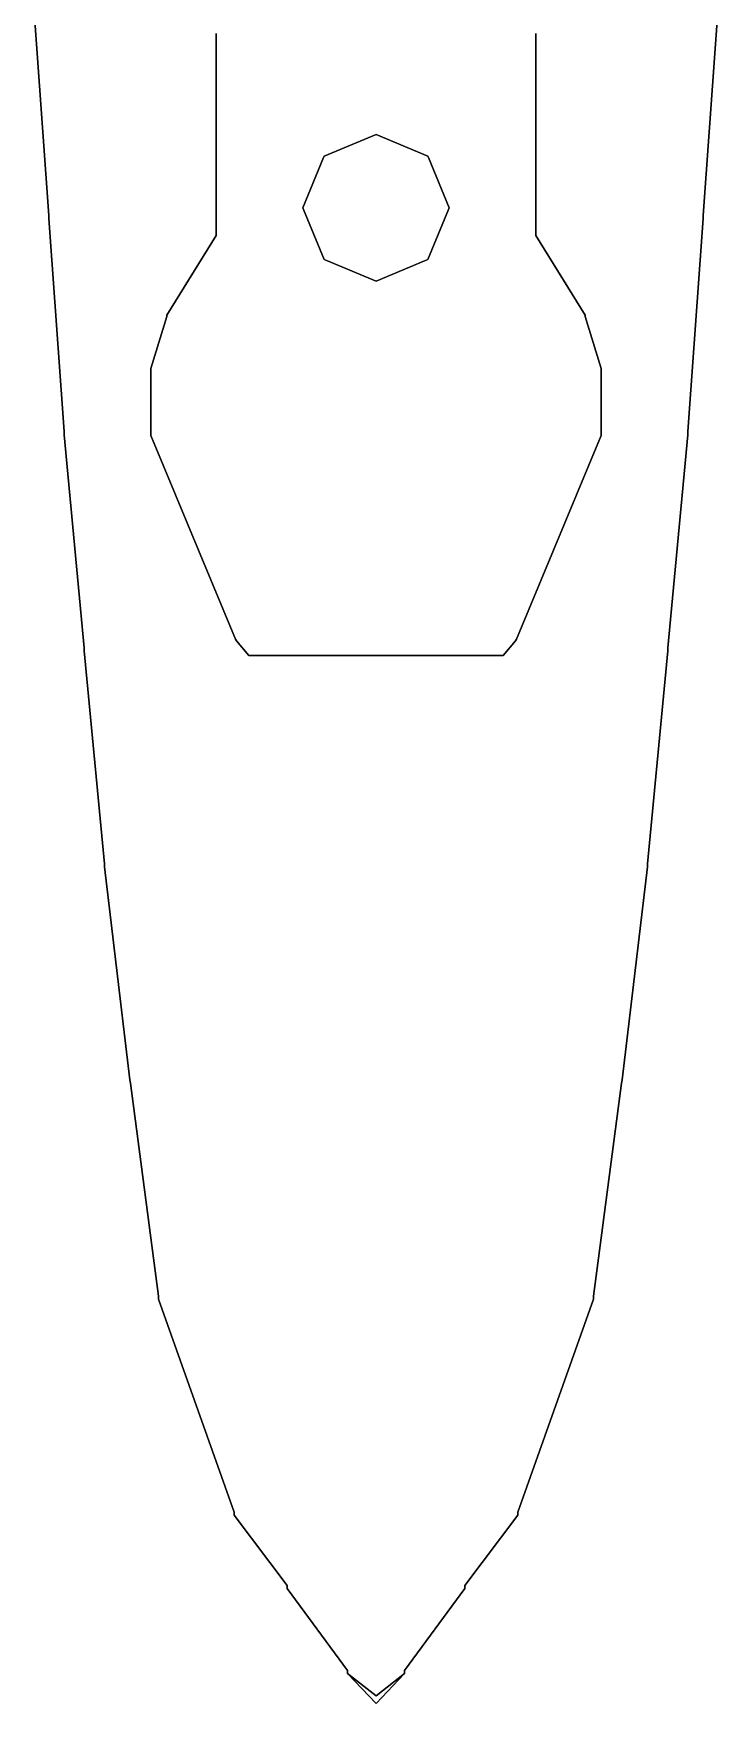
# Model space of a CAD drawing. Extents: x -5 to 5, y -54 to 54.
# Drawn here: x -4.44 to 4.44, y -53.55 to -31.91 of the extents above; entities that cross this region are included whole.
import ezdxf

# ---------------------------------------------------------------- set-up
doc = ezdxf.new("R2010")
doc.units = 0
doc.layers.add('RAILINGS', color=6, linetype='CONTINUOUS')

msp = doc.modelspace()

# ---------------------------------------------------------------- linework, layer by layer
at = {"layer": 'RAILINGS'}
for points in [[(-4.24, -34.27, 3.67), (-4.24, -34.27, 3.71), (-4.44, -31.51, 3.71), (-4.44, -31.51, 3.67)], [(-4.44, -31.51, 3.67), (-4.44, -31.51, 3.71), (-4.24, -34.27, 3.71), (-4.24, -34.27, 3.67)], [(-4.24, -34.27, 3.26), (-4.24, -34.27, 3.3), (-4.44, -31.51, 3.3), (-4.44, -31.51, 3.26)], [(-4.44, -31.51, 3.26), (-4.44, -31.51, 3.3), (-4.24, -34.27, 3.3), (-4.24, -34.27, 3.26)], [(4.44, -31.51, 3.26), (4.44, -31.51, 3.3), (4.24, -34.27, 3.3), (4.24, -34.27, 3.26)], [(4.24, -34.27, 3.26), (4.24, -34.27, 3.3), (4.44, -31.51, 3.3), (4.44, -31.51, 3.26)], [(4.24, -34.27, 3.67), (4.24, -34.27, 3.71), (4.44, -31.51, 3.71), (4.44, -31.51, 3.67)], [(4.44, -31.51, 3.67), (4.44, -31.51, 3.71), (4.24, -34.27, 3.71), (4.24, -34.27, 3.67)], [(-2.07, -31.91, 5.89), (-2.07, -31.93, 5.89), (-2.07, -31.93, 4.99), (-2.07, -31.91, 4.99)], [(-2.07, -31.91, 4.99), (-2.07, -31.93, 4.99), (-2.07, -31.93, 5.89), (-2.07, -31.91, 5.89)], [(-2.07, -31.93, 5.85), (-2.07, -31.93, 5.89), (-2.07, -34.51, 5.89), (-2.07, -34.51, 5.85)], [(-2.07, -34.51, 5.85), (-2.07, -34.51, 5.89), (-2.07, -31.93, 5.89), (-2.07, -31.93, 5.85)], [(-2.07, -34.51, 5.44), (-2.07, -34.51, 5.48), (-2.07, -31.93, 5.48), (-2.07, -31.93, 5.44)], [(-2.07, -31.93, 5.44), (-2.07, -31.93, 5.48), (-2.07, -34.51, 5.48), (-2.07, -34.51, 5.44)], [(2.07, -31.91, 4.99), (2.07, -31.93, 4.99), (2.07, -31.93, 5.89), (2.07, -31.91, 5.89)], [(2.07, -31.91, 5.89), (2.07, -31.93, 5.89), (2.07, -31.93, 4.99), (2.07, -31.91, 4.99)], [(2.07, -31.93, 5.44), (2.07, -31.93, 5.48), (2.07, -34.51, 5.48), (2.07, -34.51, 5.44)], [(2.07, -34.51, 5.44), (2.07, -34.51, 5.48), (2.07, -31.93, 5.48), (2.07, -31.93, 5.44)], [(2.07, -34.51, 5.85), (2.07, -34.51, 5.89), (2.07, -31.93, 5.89), (2.07, -31.93, 5.85)], [(2.07, -31.93, 5.85), (2.07, -31.93, 5.89), (2.07, -34.51, 5.89), (2.07, -34.51, 5.85)], [(0, -33.22, 10.29), (0, -33.22, 10.33), (-0.67, -33.5, 10.33), (-0.67, -33.5, 10.29)], [(-0.67, -33.5, 10.29), (-0.67, -33.5, 10.33), (0, -33.22, 10.33), (0, -33.22, 10.29)], [(-0.67, -33.5, 9.99), (-0.67, -33.5, 10.03), (0, -33.22, 10.03), (0, -33.22, 9.99)], [(0, -33.22, 9.99), (0, -33.22, 10.03), (-0.67, -33.5, 10.03), (-0.67, -33.5, 9.99)], [(0, -33.22, 9.99), (0, -33.22, 10.03), (0.67, -33.5, 10.03), (0.67, -33.5, 9.99)], [(0.67, -33.5, 9.99), (0.67, -33.5, 10.03), (0, -33.22, 10.03), (0, -33.22, 9.99)], [(0.67, -33.5, 10.29), (0.67, -33.5, 10.33), (0, -33.22, 10.33), (0, -33.22, 10.29)], [(0, -33.22, 10.29), (0, -33.22, 10.33), (0.67, -33.5, 10.33), (0.67, -33.5, 10.29)], [(-0.95, -34.17, 10.29), (-0.95, -34.17, 10.33), (-0.68, -33.52, 10.33), (-0.68, -33.52, 10.29)], [(-0.68, -33.52, 10.29), (-0.68, -33.52, 10.33), (-0.95, -34.17, 10.33), (-0.95, -34.17, 10.29)], [(-0.95, -34.17, 9.99), (-0.95, -34.17, 10.03), (-0.68, -33.52, 10.03), (-0.68, -33.52, 9.99)], [(-0.68, -33.52, 9.99), (-0.68, -33.52, 10.03), (-0.95, -34.17, 10.03), (-0.95, -34.17, 9.99)], [(-0.67, -33.5, 9.43), (-0.68, -33.52, 9.43), (-0.68, -33.52, 10.33), (-0.67, -33.5, 10.33)], [(-0.67, -33.5, 10.33), (-0.68, -33.52, 10.33), (-0.68, -33.52, 9.43), (-0.67, -33.5, 9.43)], [(0.67, -33.5, 10.33), (0.68, -33.52, 10.33), (0.68, -33.52, 9.43), (0.67, -33.5, 9.43)], [(0.67, -33.5, 9.43), (0.68, -33.52, 9.43), (0.68, -33.52, 10.33), (0.67, -33.5, 10.33)], [(0.68, -33.52, 9.99), (0.68, -33.52, 10.03), (0.95, -34.17, 10.03), (0.95, -34.17, 9.99)], [(0.95, -34.17, 9.99), (0.95, -34.17, 10.03), (0.68, -33.52, 10.03), (0.68, -33.52, 9.99)], [(0.95, -34.17, 10.29), (0.95, -34.17, 10.33), (0.68, -33.52, 10.33), (0.68, -33.52, 10.29)], [(0.68, -33.52, 10.29), (0.68, -33.52, 10.33), (0.95, -34.17, 10.33), (0.95, -34.17, 10.29)], [(-0.95, -34.17, 9.43), (-0.94, -34.19, 9.43), (-0.94, -34.19, 10.33), (-0.95, -34.17, 10.33)], [(-0.95, -34.17, 10.33), (-0.94, -34.19, 10.33), (-0.94, -34.19, 9.43), (-0.95, -34.17, 9.43)], [(-0.94, -34.19, 10.29), (-0.94, -34.19, 10.33), (-0.67, -34.84, 10.33), (-0.67, -34.84, 10.29)], [(-0.67, -34.84, 10.29), (-0.67, -34.84, 10.33), (-0.94, -34.19, 10.33), (-0.94, -34.19, 10.29)], [(-0.94, -34.19, 9.99), (-0.94, -34.19, 10.03), (-0.67, -34.84, 10.03), (-0.67, -34.84, 9.99)], [(-0.67, -34.84, 9.99), (-0.67, -34.84, 10.03), (-0.94, -34.19, 10.03), (-0.94, -34.19, 9.99)], [(0.67, -34.84, 9.99), (0.67, -34.84, 10.03), (0.94, -34.19, 10.03), (0.94, -34.19, 9.99)], [(0.94, -34.19, 9.99), (0.94, -34.19, 10.03), (0.67, -34.84, 10.03), (0.67, -34.84, 9.99)], [(0.94, -34.19, 10.29), (0.94, -34.19, 10.33), (0.67, -34.84, 10.33), (0.67, -34.84, 10.29)], [(0.67, -34.84, 10.29), (0.67, -34.84, 10.33), (0.94, -34.19, 10.33), (0.94, -34.19, 10.29)], [(0.95, -34.17, 9.43), (0.94, -34.19, 9.43), (0.94, -34.19, 10.33), (0.95, -34.17, 10.33)], [(0.95, -34.17, 10.33), (0.94, -34.19, 10.33), (0.94, -34.19, 9.43), (0.95, -34.17, 9.43)], [(-4.24, -34.31, 2.81), (-4.24, -34.27, 2.81), (-4.24, -34.27, 3.71), (-4.24, -34.31, 3.71)], [(-4.24, -34.31, 3.71), (-4.24, -34.27, 3.71), (-4.24, -34.27, 2.81), (-4.24, -34.31, 2.81)], [(-4.24, -34.31, 3.67), (-4.24, -34.31, 3.71), (-4.04, -37.07, 3.71), (-4.04, -37.07, 3.67)], [(-4.04, -37.07, 3.67), (-4.04, -37.07, 3.71), (-4.24, -34.31, 3.71), (-4.24, -34.31, 3.67)], [(-4.24, -34.31, 3.26), (-4.24, -34.31, 3.3), (-4.04, -37.07, 3.3), (-4.04, -37.07, 3.26)], [(-4.04, -37.07, 3.26), (-4.04, -37.07, 3.3), (-4.24, -34.31, 3.3), (-4.24, -34.31, 3.26)], [(4.04, -37.07, 3.26), (4.04, -37.07, 3.3), (4.24, -34.31, 3.3), (4.24, -34.31, 3.26)], [(4.24, -34.31, 3.26), (4.24, -34.31, 3.3), (4.04, -37.07, 3.3), (4.04, -37.07, 3.26)], [(4.24, -34.31, 3.67), (4.24, -34.31, 3.71), (4.04, -37.07, 3.71), (4.04, -37.07, 3.67)], [(4.04, -37.07, 3.67), (4.04, -37.07, 3.71), (4.24, -34.31, 3.71), (4.24, -34.31, 3.67)], [(4.24, -34.31, 2.81), (4.24, -34.27, 2.81), (4.24, -34.27, 3.71), (4.24, -34.31, 3.71)], [(4.24, -34.31, 3.71), (4.24, -34.27, 3.71), (4.24, -34.27, 2.81), (4.24, -34.31, 2.81)], [(-2.07, -34.53, 5.85), (-2.07, -34.53, 5.89), (-2.71, -35.56, 5.89), (-2.71, -35.56, 5.85)], [(-2.71, -35.56, 5.85), (-2.71, -35.56, 5.89), (-2.07, -34.53, 5.89), (-2.07, -34.53, 5.85)], [(-2.07, -34.53, 5.44), (-2.07, -34.53, 5.48), (-2.71, -35.56, 5.48), (-2.71, -35.56, 5.44)], [(-2.71, -35.56, 5.44), (-2.71, -35.56, 5.48), (-2.07, -34.53, 5.48), (-2.07, -34.53, 5.44)], [(-2.07, -34.51, 4.99), (-2.07, -34.53, 4.99), (-2.07, -34.53, 5.89), (-2.07, -34.51, 5.89)], [(-2.07, -34.51, 5.89), (-2.07, -34.53, 5.89), (-2.07, -34.53, 4.99), (-2.07, -34.51, 4.99)], [(2.07, -34.51, 4.99), (2.07, -34.53, 4.99), (2.07, -34.53, 5.89), (2.07, -34.51, 5.89)], [(2.07, -34.51, 5.89), (2.07, -34.53, 5.89), (2.07, -34.53, 4.99), (2.07, -34.51, 4.99)], [(2.71, -35.56, 5.44), (2.71, -35.56, 5.48), (2.07, -34.53, 5.48), (2.07, -34.53, 5.44)], [(2.07, -34.53, 5.44), (2.07, -34.53, 5.48), (2.71, -35.56, 5.48), (2.71, -35.56, 5.44)], [(2.07, -34.53, 5.85), (2.07, -34.53, 5.89), (2.71, -35.56, 5.89), (2.71, -35.56, 5.85)], [(2.71, -35.56, 5.85), (2.71, -35.56, 5.89), (2.07, -34.53, 5.89), (2.07, -34.53, 5.85)], [(-0.67, -34.84, 9.43), (-0.65, -34.85, 9.43), (-0.65, -34.85, 10.33), (-0.67, -34.84, 10.33)], [(-0.67, -34.84, 10.33), (-0.65, -34.85, 10.33), (-0.65, -34.85, 9.43), (-0.67, -34.84, 9.43)], [(0.67, -34.84, 10.33), (0.65, -34.85, 10.33), (0.65, -34.85, 9.43), (0.67, -34.84, 9.43)], [(0.67, -34.84, 9.43), (0.65, -34.85, 9.43), (0.65, -34.85, 10.33), (0.67, -34.84, 10.33)], [(-0.65, -34.85, 10.29), (-0.65, -34.85, 10.33), (0, -35.12, 10.33), (0, -35.12, 10.29)], [(0, -35.12, 10.29), (0, -35.12, 10.33), (-0.65, -34.85, 10.33), (-0.65, -34.85, 10.29)], [(0, -35.12, 9.99), (0, -35.12, 10.03), (-0.65, -34.85, 10.03), (-0.65, -34.85, 9.99)], [(-0.65, -34.85, 9.99), (-0.65, -34.85, 10.03), (0, -35.12, 10.03), (0, -35.12, 9.99)], [(0.65, -34.85, 9.99), (0.65, -34.85, 10.03), (0, -35.12, 10.03), (0, -35.12, 9.99)], [(0, -35.12, 9.99), (0, -35.12, 10.03), (0.65, -34.85, 10.03), (0.65, -34.85, 9.99)], [(0, -35.12, 10.29), (0, -35.12, 10.33), (0.65, -34.85, 10.33), (0.65, -34.85, 10.29)], [(0.65, -34.85, 10.29), (0.65, -34.85, 10.33), (0, -35.12, 10.33), (0, -35.12, 10.29)], [(-2.92, -36.25, 5.85), (-2.92, -36.25, 5.89), (-2.71, -35.58, 5.89), (-2.71, -35.58, 5.85)], [(-2.71, -35.58, 5.85), (-2.71, -35.58, 5.89), (-2.92, -36.25, 5.89), (-2.92, -36.25, 5.85)], [(-2.71, -35.58, 5.44), (-2.71, -35.58, 5.48), (-2.92, -36.25, 5.48), (-2.92, -36.25, 5.44)], [(-2.92, -36.25, 5.44), (-2.92, -36.25, 5.48), (-2.71, -35.58, 5.48), (-2.71, -35.58, 5.44)], [(-2.71, -35.56, 4.99), (-2.71, -35.58, 4.99), (-2.71, -35.58, 5.89), (-2.71, -35.56, 5.89)], [(-2.71, -35.56, 5.89), (-2.71, -35.58, 5.89), (-2.71, -35.58, 4.99), (-2.71, -35.56, 4.99)], [(2.71, -35.56, 4.99), (2.71, -35.58, 4.99), (2.71, -35.58, 5.89), (2.71, -35.56, 5.89)], [(2.71, -35.56, 5.89), (2.71, -35.58, 5.89), (2.71, -35.58, 4.99), (2.71, -35.56, 4.99)], [(2.92, -36.25, 5.44), (2.92, -36.25, 5.48), (2.71, -35.58, 5.48), (2.71, -35.58, 5.44)], [(2.71, -35.58, 5.44), (2.71, -35.58, 5.48), (2.92, -36.25, 5.48), (2.92, -36.25, 5.44)], [(2.71, -35.58, 5.85), (2.71, -35.58, 5.89), (2.92, -36.25, 5.89), (2.92, -36.25, 5.85)], [(2.92, -36.25, 5.85), (2.92, -36.25, 5.89), (2.71, -35.58, 5.89), (2.71, -35.58, 5.85)], [(-2.92, -36.25, 4.99), (-2.92, -36.27, 4.99), (-2.92, -36.27, 5.89), (-2.92, -36.25, 5.89)], [(-2.92, -36.25, 5.89), (-2.92, -36.27, 5.89), (-2.92, -36.27, 4.99), (-2.92, -36.25, 4.99)], [(-2.92, -37.1, 5.85), (-2.92, -37.1, 5.89), (-2.92, -36.27, 5.89), (-2.92, -36.27, 5.85)], [(-2.92, -36.27, 5.85), (-2.92, -36.27, 5.89), (-2.92, -37.1, 5.89), (-2.92, -37.1, 5.85)], [(-2.92, -37.1, 5.44), (-2.92, -37.1, 5.48), (-2.92, -36.27, 5.48), (-2.92, -36.27, 5.44)], [(-2.92, -36.27, 5.44), (-2.92, -36.27, 5.48), (-2.92, -37.1, 5.48), (-2.92, -37.1, 5.44)], [(2.92, -36.25, 5.89), (2.92, -36.27, 5.89), (2.92, -36.27, 4.99), (2.92, -36.25, 4.99)], [(2.92, -36.25, 4.99), (2.92, -36.27, 4.99), (2.92, -36.27, 5.89), (2.92, -36.25, 5.89)], [(2.92, -36.27, 5.44), (2.92, -36.27, 5.48), (2.92, -37.1, 5.48), (2.92, -37.1, 5.44)], [(2.92, -37.1, 5.44), (2.92, -37.1, 5.48), (2.92, -36.27, 5.48), (2.92, -36.27, 5.44)], [(2.92, -37.1, 5.85), (2.92, -37.1, 5.89), (2.92, -36.27, 5.89), (2.92, -36.27, 5.85)], [(2.92, -36.27, 5.85), (2.92, -36.27, 5.89), (2.92, -37.1, 5.89), (2.92, -37.1, 5.85)], [(-4.04, -37.11, 3.71), (-4.04, -37.07, 3.71), (-4.04, -37.07, 2.81), (-4.04, -37.11, 2.81)], [(-4.04, -37.11, 2.81), (-4.04, -37.07, 2.81), (-4.04, -37.07, 3.71), (-4.04, -37.11, 3.71)], [(-3.78, -39.87, 3.67), (-3.78, -39.87, 3.71), (-4.04, -37.11, 3.71), (-4.04, -37.11, 3.67)], [(-4.04, -37.11, 3.67), (-4.04, -37.11, 3.71), (-3.78, -39.87, 3.71), (-3.78, -39.87, 3.67)], [(-3.78, -39.87, 3.26), (-3.78, -39.87, 3.3), (-4.04, -37.11, 3.3), (-4.04, -37.11, 3.26)], [(-4.04, -37.11, 3.26), (-4.04, -37.11, 3.3), (-3.78, -39.87, 3.3), (-3.78, -39.87, 3.26)], [(-2.92, -37.1, 5.89), (-2.92, -37.12, 5.89), (-2.92, -37.12, 4.99), (-2.92, -37.1, 4.99)], [(-2.92, -37.1, 4.99), (-2.92, -37.12, 4.99), (-2.92, -37.12, 5.89), (-2.92, -37.1, 5.89)], [(-2.92, -37.12, 5.85), (-2.92, -37.12, 5.89), (-1.82, -39.76, 5.89), (-1.82, -39.76, 5.85)], [(-1.82, -39.76, 5.85), (-1.82, -39.76, 5.89), (-2.92, -37.12, 5.89), (-2.92, -37.12, 5.85)], [(-2.92, -37.12, 5.44), (-2.92, -37.12, 5.48), (-1.82, -39.76, 5.48), (-1.82, -39.76, 5.44)], [(-1.82, -39.76, 5.44), (-1.82, -39.76, 5.48), (-2.92, -37.12, 5.48), (-2.92, -37.12, 5.44)], [(1.82, -39.76, 5.44), (1.82, -39.76, 5.48), (2.92, -37.12, 5.48), (2.92, -37.12, 5.44)], [(2.92, -37.12, 5.44), (2.92, -37.12, 5.48), (1.82, -39.76, 5.48), (1.82, -39.76, 5.44)], [(2.92, -37.12, 5.85), (2.92, -37.12, 5.89), (1.82, -39.76, 5.89), (1.82, -39.76, 5.85)], [(1.82, -39.76, 5.85), (1.82, -39.76, 5.89), (2.92, -37.12, 5.89), (2.92, -37.12, 5.85)], [(2.92, -37.1, 5.89), (2.92, -37.12, 5.89), (2.92, -37.12, 4.99), (2.92, -37.1, 4.99)], [(2.92, -37.1, 4.99), (2.92, -37.12, 4.99), (2.92, -37.12, 5.89), (2.92, -37.1, 5.89)], [(4.04, -37.11, 3.26), (4.04, -37.11, 3.3), (3.78, -39.87, 3.3), (3.78, -39.87, 3.26)], [(3.78, -39.87, 3.26), (3.78, -39.87, 3.3), (4.04, -37.11, 3.3), (4.04, -37.11, 3.26)], [(3.78, -39.87, 3.67), (3.78, -39.87, 3.71), (4.04, -37.11, 3.71), (4.04, -37.11, 3.67)], [(4.04, -37.11, 3.67), (4.04, -37.11, 3.71), (3.78, -39.87, 3.71), (3.78, -39.87, 3.67)], [(4.04, -37.11, 3.71), (4.04, -37.07, 3.71), (4.04, -37.07, 2.81), (4.04, -37.11, 2.81)], [(4.04, -37.11, 2.81), (4.04, -37.07, 2.81), (4.04, -37.07, 3.71), (4.04, -37.11, 3.71)], [(-2.33, -38.53, 5.89), (-2.32, -38.55, 5.89), (-2.32, -38.55, 4.99), (-2.33, -38.53, 4.99)], [(-2.33, -38.53, 4.99), (-2.32, -38.55, 4.99), (-2.32, -38.55, 5.89), (-2.33, -38.53, 5.89)], [(2.33, -38.53, 5.89), (2.32, -38.55, 5.89), (2.32, -38.55, 4.99), (2.33, -38.53, 4.99)], [(2.33, -38.53, 4.99), (2.32, -38.55, 4.99), (2.32, -38.55, 5.89), (2.33, -38.53, 5.89)], [(-1.82, -39.76, 5.89), (-1.81, -39.78, 5.89), (-1.81, -39.78, 4.99), (-1.82, -39.76, 4.99)], [(-1.82, -39.76, 4.99), (-1.81, -39.78, 4.99), (-1.81, -39.78, 5.89), (-1.82, -39.76, 5.89)], [(-1.65, -39.97, 5.85), (-1.65, -39.97, 5.89), (-1.81, -39.78, 5.89), (-1.81, -39.78, 5.85)], [(-1.81, -39.78, 5.85), (-1.81, -39.78, 5.89), (-1.65, -39.97, 5.89), (-1.65, -39.97, 5.85)], [(-1.81, -39.78, 5.44), (-1.81, -39.78, 5.48), (-1.65, -39.97, 5.48), (-1.65, -39.97, 5.44)], [(-1.65, -39.97, 5.44), (-1.65, -39.97, 5.48), (-1.81, -39.78, 5.48), (-1.81, -39.78, 5.44)], [(1.65, -39.97, 5.44), (1.65, -39.97, 5.48), (1.81, -39.78, 5.48), (1.81, -39.78, 5.44)], [(1.81, -39.78, 5.44), (1.81, -39.78, 5.48), (1.65, -39.97, 5.48), (1.65, -39.97, 5.44)], [(1.81, -39.78, 5.85), (1.81, -39.78, 5.89), (1.65, -39.97, 5.89), (1.65, -39.97, 5.85)], [(1.65, -39.97, 5.85), (1.65, -39.97, 5.89), (1.81, -39.78, 5.89), (1.81, -39.78, 5.85)], [(1.82, -39.76, 4.99), (1.81, -39.78, 4.99), (1.81, -39.78, 5.89), (1.82, -39.76, 5.89)], [(1.82, -39.76, 5.89), (1.81, -39.78, 5.89), (1.81, -39.78, 4.99), (1.82, -39.76, 4.99)], [(-3.78, -39.91, 2.83), (-3.78, -39.87, 2.83), (-3.78, -39.87, 3.71), (-3.78, -39.91, 3.71)], [(-3.78, -39.91, 3.71), (-3.78, -39.87, 3.71), (-3.78, -39.87, 2.83), (-3.78, -39.91, 2.83)], [(-3.78, -39.91, 3.67), (-3.78, -39.91, 3.71), (-3.52, -42.67, 3.71), (-3.52, -42.67, 3.67)], [(-3.52, -42.67, 3.67), (-3.52, -42.67, 3.71), (-3.78, -39.91, 3.71), (-3.78, -39.91, 3.67)], [(-3.78, -39.91, 3.26), (-3.78, -39.91, 3.3), (-3.52, -42.67, 3.3), (-3.52, -42.67, 3.26)], [(-3.52, -42.67, 3.26), (-3.52, -42.67, 3.3), (-3.78, -39.91, 3.3), (-3.78, -39.91, 3.26)], [(-1.65, -39.97, 4.99), (-1.63, -39.97, 4.99), (-1.63, -39.97, 5.89), (-1.65, -39.97, 5.89)], [(-1.65, -39.97, 5.89), (-1.63, -39.97, 5.89), (-1.63, -39.97, 4.99), (-1.65, -39.97, 4.99)], [(0, -39.97, 5.85), (0, -39.97, 5.89), (-1.63, -39.97, 5.89), (-1.63, -39.97, 5.85)], [(-1.63, -39.97, 5.85), (-1.63, -39.97, 5.89), (0, -39.97, 5.89), (0, -39.97, 5.85)], [(0, -39.97, 5.44), (0, -39.97, 5.48), (-1.63, -39.97, 5.48), (-1.63, -39.97, 5.44)], [(-1.63, -39.97, 5.44), (-1.63, -39.97, 5.48), (0, -39.97, 5.48), (0, -39.97, 5.44)], [(1.63, -39.97, 5.44), (1.63, -39.97, 5.48), (0, -39.97, 5.48), (0, -39.97, 5.44)], [(0, -39.97, 5.44), (0, -39.97, 5.48), (1.63, -39.97, 5.48), (1.63, -39.97, 5.44)], [(0, -39.97, 5.85), (0, -39.97, 5.89), (1.63, -39.97, 5.89), (1.63, -39.97, 5.85)], [(1.63, -39.97, 5.85), (1.63, -39.97, 5.89), (0, -39.97, 5.89), (0, -39.97, 5.85)], [(1.65, -39.97, 5.89), (1.63, -39.97, 5.89), (1.63, -39.97, 4.99), (1.65, -39.97, 4.99)], [(1.65, -39.97, 4.99), (1.63, -39.97, 4.99), (1.63, -39.97, 5.89), (1.65, -39.97, 5.89)], [(3.52, -42.67, 3.26), (3.52, -42.67, 3.3), (3.78, -39.91, 3.3), (3.78, -39.91, 3.26)], [(3.78, -39.91, 3.26), (3.78, -39.91, 3.3), (3.52, -42.67, 3.3), (3.52, -42.67, 3.26)], [(3.78, -39.91, 3.67), (3.78, -39.91, 3.71), (3.52, -42.67, 3.71), (3.52, -42.67, 3.67)], [(3.52, -42.67, 3.67), (3.52, -42.67, 3.71), (3.78, -39.91, 3.71), (3.78, -39.91, 3.67)], [(3.78, -39.91, 3.71), (3.78, -39.87, 3.71), (3.78, -39.87, 2.83), (3.78, -39.91, 2.83)], [(3.78, -39.91, 2.83), (3.78, -39.87, 2.83), (3.78, -39.87, 3.71), (3.78, -39.91, 3.71)], [(-3.52, -42.71, 2.85), (-3.52, -42.67, 2.85), (-3.52, -42.67, 3.71), (-3.52, -42.71, 3.71)], [(-3.52, -42.71, 3.71), (-3.52, -42.67, 3.71), (-3.52, -42.67, 2.85), (-3.52, -42.71, 2.85)], [(-3.19, -45.47, 3.75), (-3.19, -45.47, 3.79), (-3.52, -42.71, 3.71), (-3.52, -42.71, 3.67)], [(-3.52, -42.71, 3.67), (-3.52, -42.71, 3.71), (-3.19, -45.47, 3.79), (-3.19, -45.47, 3.75)], [(-3.52, -42.71, 3.26), (-3.52, -42.71, 3.3), (-3.19, -45.47, 3.38), (-3.19, -45.47, 3.34)], [(-3.19, -45.47, 3.34), (-3.19, -45.47, 3.38), (-3.52, -42.71, 3.3), (-3.52, -42.71, 3.26)], [(3.19, -45.47, 3.34), (3.19, -45.47, 3.38), (3.52, -42.71, 3.3), (3.52, -42.71, 3.26)], [(3.52, -42.71, 3.26), (3.52, -42.71, 3.3), (3.19, -45.47, 3.38), (3.19, -45.47, 3.34)], [(3.52, -42.71, 3.67), (3.52, -42.71, 3.71), (3.19, -45.47, 3.79), (3.19, -45.47, 3.75)], [(3.19, -45.47, 3.75), (3.19, -45.47, 3.79), (3.52, -42.71, 3.71), (3.52, -42.71, 3.67)], [(3.52, -42.71, 3.71), (3.52, -42.67, 3.71), (3.52, -42.67, 2.85), (3.52, -42.71, 2.85)], [(3.52, -42.71, 2.85), (3.52, -42.67, 2.85), (3.52, -42.67, 3.71), (3.52, -42.71, 3.71)], [(-3.18, -45.51, 3.79), (-3.19, -45.47, 3.79), (-3.19, -45.47, 2.87), (-3.18, -45.51, 2.87)], [(-3.18, -45.51, 2.87), (-3.19, -45.47, 2.87), (-3.19, -45.47, 3.79), (-3.18, -45.51, 3.79)], [(-2.82, -48.27, 3.75), (-2.82, -48.27, 3.79), (-3.18, -45.51, 3.79), (-3.18, -45.51, 3.75)], [(-3.18, -45.51, 3.75), (-3.18, -45.51, 3.79), (-2.82, -48.27, 3.79), (-2.82, -48.27, 3.75)], [(-2.82, -48.27, 3.34), (-2.82, -48.27, 3.38), (-3.18, -45.51, 3.38), (-3.18, -45.51, 3.34)], [(-3.18, -45.51, 3.34), (-3.18, -45.51, 3.38), (-2.82, -48.27, 3.38), (-2.82, -48.27, 3.34)], [(3.18, -45.51, 3.34), (3.18, -45.51, 3.38), (2.82, -48.27, 3.38), (2.82, -48.27, 3.34)], [(2.82, -48.27, 3.34), (2.82, -48.27, 3.38), (3.18, -45.51, 3.38), (3.18, -45.51, 3.34)], [(2.82, -48.27, 3.75), (2.82, -48.27, 3.79), (3.18, -45.51, 3.79), (3.18, -45.51, 3.75)], [(3.18, -45.51, 3.75), (3.18, -45.51, 3.79), (2.82, -48.27, 3.79), (2.82, -48.27, 3.75)], [(3.18, -45.51, 2.87), (3.19, -45.47, 2.87), (3.19, -45.47, 3.79), (3.18, -45.51, 3.79)], [(3.18, -45.51, 3.79), (3.19, -45.47, 3.79), (3.19, -45.47, 2.87), (3.18, -45.51, 2.87)], [(-2.82, -48.31, 2.89), (-2.82, -48.27, 2.89), (-2.82, -48.27, 3.79), (-2.82, -48.31, 3.79)], [(-2.82, -48.31, 3.79), (-2.82, -48.27, 3.79), (-2.82, -48.27, 2.89), (-2.82, -48.31, 2.89)], [(-2.82, -48.31, 3.75), (-2.82, -48.31, 3.79), (-1.84, -51.07, 3.85), (-1.84, -51.07, 3.81)], [(-1.84, -51.07, 3.81), (-1.84, -51.07, 3.85), (-2.82, -48.31, 3.79), (-2.82, -48.31, 3.75)], [(-1.84, -51.07, 3.4), (-1.84, -51.07, 3.44), (-2.82, -48.31, 3.38), (-2.82, -48.31, 3.34)], [(-2.82, -48.31, 3.34), (-2.82, -48.31, 3.38), (-1.84, -51.07, 3.44), (-1.84, -51.07, 3.4)], [(2.82, -48.31, 3.34), (2.82, -48.31, 3.38), (1.84, -51.07, 3.44), (1.84, -51.07, 3.4)], [(1.84, -51.07, 3.4), (1.84, -51.07, 3.44), (2.82, -48.31, 3.38), (2.82, -48.31, 3.34)], [(1.84, -51.07, 3.81), (1.84, -51.07, 3.85), (2.82, -48.31, 3.79), (2.82, -48.31, 3.75)], [(2.82, -48.31, 3.75), (2.82, -48.31, 3.79), (1.84, -51.07, 3.85), (1.84, -51.07, 3.81)], [(2.82, -48.31, 3.79), (2.82, -48.27, 3.79), (2.82, -48.27, 2.89), (2.82, -48.31, 2.89)], [(2.82, -48.31, 2.89), (2.82, -48.27, 2.89), (2.82, -48.27, 3.79), (2.82, -48.31, 3.79)], [(-1.84, -51.11, 3.85), (-1.84, -51.07, 3.85), (-1.84, -51.07, 2.93), (-1.84, -51.11, 2.93)], [(-1.84, -51.11, 2.93), (-1.84, -51.07, 2.93), (-1.84, -51.07, 3.85), (-1.84, -51.11, 3.85)], [(1.84, -51.11, 2.93), (1.84, -51.07, 2.93), (1.84, -51.07, 3.85), (1.84, -51.11, 3.85)], [(1.84, -51.11, 3.85), (1.84, -51.07, 3.85), (1.84, -51.07, 2.93), (1.84, -51.11, 2.93)], [(-1.84, -51.11, 3.81), (-1.84, -51.11, 3.85), (-1.15, -52.02, 3.85), (-1.15, -52.02, 3.81)], [(-1.15, -52.02, 3.81), (-1.15, -52.02, 3.85), (-1.84, -51.11, 3.85), (-1.84, -51.11, 3.81)], [(-1.15, -52.02, 3.4), (-1.15, -52.02, 3.44), (-1.84, -51.11, 3.44), (-1.84, -51.11, 3.4)], [(-1.84, -51.11, 3.4), (-1.84, -51.11, 3.44), (-1.15, -52.02, 3.44), (-1.15, -52.02, 3.4)], [(1.84, -51.11, 3.4), (1.84, -51.11, 3.44), (1.15, -52.02, 3.44), (1.15, -52.02, 3.4)], [(1.15, -52.02, 3.4), (1.15, -52.02, 3.44), (1.84, -51.11, 3.44), (1.84, -51.11, 3.4)], [(1.15, -52.02, 3.81), (1.15, -52.02, 3.85), (1.84, -51.11, 3.85), (1.84, -51.11, 3.81)], [(1.84, -51.11, 3.81), (1.84, -51.11, 3.85), (1.15, -52.02, 3.85), (1.15, -52.02, 3.81)], [(-1.15, -52.06, 3.85), (-1.15, -52.02, 3.85), (-1.15, -52.02, 2.95), (-1.15, -52.06, 2.95)], [(-1.15, -52.06, 2.95), (-1.15, -52.02, 2.95), (-1.15, -52.02, 3.85), (-1.15, -52.06, 3.85)], [(-0.37, -53.12, 3.86), (-0.37, -53.12, 3.9), (-1.15, -52.06, 3.85), (-1.15, -52.06, 3.81)], [(-1.15, -52.06, 3.81), (-1.15, -52.06, 3.85), (-0.37, -53.12, 3.9), (-0.37, -53.12, 3.86)], [(-1.15, -52.06, 3.4), (-1.15, -52.06, 3.44), (-0.37, -53.12, 3.49), (-0.37, -53.12, 3.45)], [(-0.37, -53.12, 3.45), (-0.37, -53.12, 3.49), (-1.15, -52.06, 3.44), (-1.15, -52.06, 3.4)], [(0.37, -53.12, 3.45), (0.37, -53.12, 3.49), (1.15, -52.06, 3.44), (1.15, -52.06, 3.4)], [(1.15, -52.06, 3.4), (1.15, -52.06, 3.44), (0.37, -53.12, 3.49), (0.37, -53.12, 3.45)], [(1.15, -52.06, 3.81), (1.15, -52.06, 3.85), (0.37, -53.12, 3.9), (0.37, -53.12, 3.86)], [(0.37, -53.12, 3.86), (0.37, -53.12, 3.9), (1.15, -52.06, 3.85), (1.15, -52.06, 3.81)], [(1.15, -52.06, 2.95), (1.15, -52.02, 2.95), (1.15, -52.02, 3.85), (1.15, -52.06, 3.85)], [(1.15, -52.06, 3.85), (1.15, -52.02, 3.85), (1.15, -52.02, 2.95), (1.15, -52.06, 2.95)], [(-0.37, -53.16, 2.97), (-0.37, -53.12, 2.97), (-0.37, -53.12, 3.9), (-0.37, -53.16, 3.9)], [(-0.37, -53.16, 3.9), (-0.37, -53.12, 3.9), (-0.37, -53.12, 2.97), (-0.37, -53.16, 2.97)], [(0, -53.55, 3.86), (0, -53.55, 3.9), (-0.37, -53.16, 3.9), (-0.37, -53.16, 3.86)], [(-0.37, -53.16, 3.86), (-0.37, -53.16, 3.9), (0, -53.55, 3.9), (0, -53.55, 3.86)], [(-0.37, -53.16, 3.45), (-0.37, -53.16, 3.49), (0, -53.45, 3.49), (0, -53.45, 3.45)], [(0, -53.45, 3.45), (0, -53.45, 3.49), (-0.37, -53.16, 3.49), (-0.37, -53.16, 3.45)], [(0, -53.45, 3.45), (0, -53.45, 3.49), (0.37, -53.16, 3.49), (0.37, -53.16, 3.45)], [(0.37, -53.16, 3.45), (0.37, -53.16, 3.49), (0, -53.45, 3.49), (0, -53.45, 3.45)], [(0.37, -53.16, 3.86), (0.37, -53.16, 3.9), (0, -53.55, 3.9), (0, -53.55, 3.86)], [(0, -53.55, 3.86), (0, -53.55, 3.9), (0.37, -53.16, 3.9), (0.37, -53.16, 3.86)], [(0.37, -53.16, 3.9), (0.37, -53.12, 3.9), (0.37, -53.12, 2.97), (0.37, -53.16, 2.97)], [(0.37, -53.16, 2.97), (0.37, -53.12, 2.97), (0.37, -53.12, 3.9), (0.37, -53.16, 3.9)]]:
    msp.add_3dface(points, dxfattribs=at)

doc.saveas('drawing.dxf')
